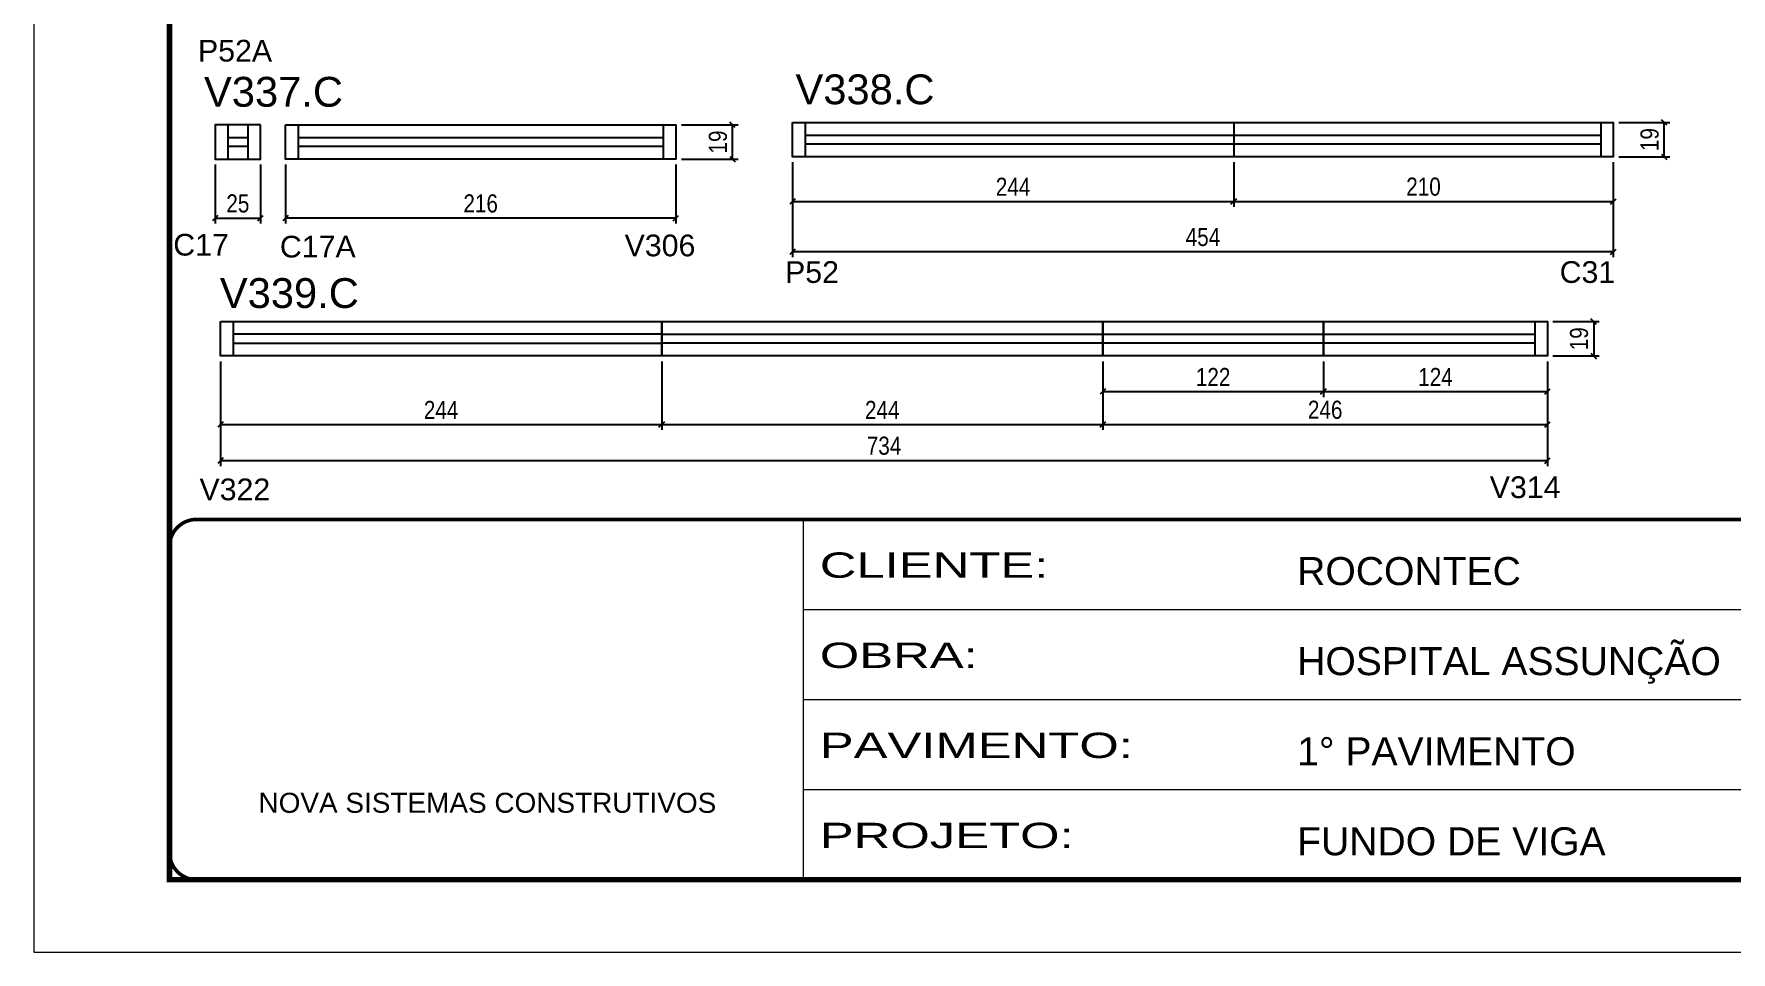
# Model space of a CAD drawing. Extents: x 3090 to 9343, y 762 to 5258.
# Drawn here: x 6273 to 7212, y 1911 to 2418 of the extents above; entities that cross this region are included whole.
import ezdxf

# ---------------------------------------------------------------- set-up
doc = ezdxf.new("R2010")
doc.units = 0
doc.linetypes.add('CONTINUO', pattern=[0])
doc.linetypes.add('DASHED', pattern=[0.75, 0.5, -0.25])
for name, color, linetype in [('5', 5, 'Continuous'), ('COTA', 241, 'Continuous'), ('NOMENCLATURA', 7, 'Continuous'), ('Painéis', 200, 'Continuous'), ('SARR_2.2x7', 40, 'Continuous')]:
    doc.layers.add(name, color=color, linetype=linetype)
for name, color, linetype, lineweight in [('Escoras', 2, 'Continuous', 25), ('Folhas', 255, 'Continuous', 9), ('Romaneio', 3, 'Continuous', 13), ('SARRAFO DE PRESSAO', 251, 'DASHED', 9)]:
    doc.layers.add(name, color=color, linetype=linetype, lineweight=lineweight)
doc.styles.add('ARIAL', font='arial.ttf')
doc.styles.add('COTA TECNICA', font='techl___.ttf', dxfattribs={"height": 10})
doc.styles.add('COTA TECNICA-50', font='techl___.ttf', dxfattribs={"height": 10})
doc.styles.get("Standard").update_dxf_attribs({"font": 'arial.ttf'})
doc.styles.add('Tecnologia', font='')
doc.styles.get('Tecnologia').set_extended_font_data('Forgotten Futurist')
doc.dimstyles.new('COTA PAINEL-50', dxfattribs={"dimtxt": 10, "dimasz": 3, "dimexe": 3, "dimexo": 3, "dimgap": 3, "dimtad": 1, "dimdec": 1, "dimzin": 12, "dimdsep": 46, "dimtxsty": 'COTA TECNICA-50', "dimblk1": 'OBLIQUE', "dimblk2": 'OBLIQUE', "dimsah": 1, "dimcen": 0.9, "dimclrd": 4, "dimclre": 4, "dimclrt": 240, "dimadec": 1, "dimazin": 3, "dimtfac": 1, "dimtdec": 1, "dimtmove": 0, "dimatfit": 3, "dimfxl": 1, "dimtolj": 1, "dimtzin": 12, "dimarcsym": 0})
doc.dimstyles.new('PAINEL', dxfattribs={"dimtxt": 10, "dimasz": 3, "dimexe": 3, "dimexo": 3, "dimgap": 3, "dimtad": 1, "dimdec": 1, "dimzin": 12, "dimdsep": 46, "dimtxsty": 'COTA TECNICA', "dimblk1": 'OBLIQUE', "dimblk2": 'OBLIQUE', "dimsah": 1, "dimcen": 0.9, "dimclrd": 4, "dimclre": 4, "dimclrt": 240, "dimadec": 1, "dimazin": 3, "dimtfac": 1, "dimtdec": 1, "dimtmove": 0, "dimatfit": 3, "dimfxl": 1, "dimtolj": 1, "dimtzin": 12, "dimarcsym": 0})

# ---------------------------------------------------------------- blocks, each defined once
blk = doc.blocks.new('9999999999')
at = {"color": 30, "linetype": 'CONTINUO'}
for p, q in [((98564.56, 34230.21), (98564.56, 34429.45)), ((98564.56, 34379.64), (99583.98, 34379.64)), ((98564.56, 34329.83), (99487.98, 34329.83)), ((98564.56, 34280.02), (99487.98, 34280.02))]:
    blk.add_line(p, q, dxfattribs=at)
at = {"color": 30, "linetype": 'CONTINUO', "const_width": 2}
blk.add_lwpolyline([(99583.98, 34230.21), (99583.98, 34414.45, 0.414214), (99568.98, 34429.45), (98228.98, 34429.45, 0.414214), (98213.98, 34414.45), (98213.98, 34245.21, 0.414214), (98228.98, 34230.21), (99583.98, 34230.21)], format="xyb", dxfattribs=at)
at = {"layer": 'Folhas'}
blk.add_lwpolyline([(98138.98, 34190.21), (99623.98, 34190.21), (99623.98, 35240.21), (98138.98, 35240.21)], close=True, dxfattribs=at)
at = {"layer": 'Folhas', "color": 30, "const_width": 3}
blk.add_lwpolyline([(98213.98, 34230.21), (99583.98, 34230.21), (99583.98, 35200.21), (98213.98, 35200.21)], close=True, dxfattribs=at)
at = {"color": 7, "linetype": 'Continuous', "ltscale": 5, "style": 'ARIAL'}
for s, height, p in [('ROCONTEC', 15.483, (98837.68, 34393.13)), ('HOSPITAL ASSUNÇÃO', 15.4829, (98837.68, 34343.32)), ('1° PAVIMENTO', 15.4829, (98837.68, 34293.51)), ('NOVA SISTEMAS CONSTRUTIVOS', 11.0592, (98263.19, 34267.21)), ('FUNDO DE VIGA', 15.4829, (98837.68, 34243.7))]:
    blk.add_text(s, height=height, dxfattribs=at).set_placement(p)
at = {"layer": 'Folhas', "color": 7, "style": 'Tecnologia', "width": 1.5}
for s, p in [('CLIENTE:', (98573.65, 34397.17)), ('OBRA:', (98573.65, 34347.31)), ('PAVIMENTO:', (98573.65, 34297.5)), ('PROJETO:', (98573.65, 34247.69))]:
    blk.add_text(s, height=14, dxfattribs=at).set_placement(p)
blk = doc.blocks.new('_Oblique')
at = {"color": 0, "linetype": 'ByBlock', "lineweight": -2}
blk.add_line((-0.5, -0.5), (0.5, 0.5), dxfattribs=at)
blk = doc.blocks.new('*D327')
at = {"layer": 'COTA', "color": 4, "linetype": 'ByBlock', "lineweight": -2, "transparency": 16777216}
for p, q in [((6412.52, 2345.93), (6412.52, 2313.31)), ((6628.52, 2345.93), (6628.52, 2313.31)), ((6628.52, 2316.31), (6412.52, 2316.31))]:
    blk.add_line(p, q, dxfattribs=at)
at = {"layer": 'Defpoints', "color": 0, "linetype": 'ByBlock', "transparency": 16777216}
for p in [(6412.52, 2348.93), (6628.52, 2348.93), (6412.52, 2316.31)]:
    blk.add_point(p, dxfattribs=at)
at = {"layer": 'COTA', "color": 4, "linetype": 'ByBlock', "lineweight": -2, "transparency": 16777216, "xscale": 3, "yscale": 3, "zscale": 3, "rotation": 180}
blk.add_blockref('_Oblique', (6412.52, 2316.31), dxfattribs=at)
at = {"layer": 'COTA', "color": 4, "linetype": 'ByBlock', "lineweight": -2, "transparency": 16777216, "xscale": 3, "yscale": 3, "zscale": 3}
blk.add_blockref('_Oblique', (6628.52, 2316.31), dxfattribs=at)
at = {"layer": 'COTA', "color": 240, "linetype": 'ByBlock', "transparency": 16777216, "insert": (6520.52, 2324.42), "char_height": 10, "attachment_point": 5, "style": 'COTA TECNICA-50'}
blk.add_mtext('\\A1;216', dxfattribs=at)
blk = doc.blocks.new('*D328')
at = {"layer": 'Defpoints', "color": 0, "linetype": 'ByBlock', "transparency": 16777216}
for p in [(6628.52, 2367.93), (6659.86, 2367.93), (6628.52, 2348.93)]:
    blk.add_point(p, dxfattribs=at)
at = {"layer": 'Romaneio', "color": 4, "linetype": 'ByBlock', "lineweight": -2, "transparency": 16777216}
for p, q in [((6631.52, 2367.93), (6662.86, 2367.93)), ((6659.86, 2348.93), (6659.86, 2367.93)), ((6631.52, 2348.93), (6662.86, 2348.93))]:
    blk.add_line(p, q, dxfattribs=at)
at = {"layer": 'Romaneio', "color": 4, "linetype": 'ByBlock', "lineweight": -2, "transparency": 16777216, "xscale": 3, "yscale": 3, "zscale": 3}
for p, rotation in [((6659.86, 2367.93), 90), ((6659.86, 2348.93), 270)]:
    blk.add_blockref('_Oblique', p, dxfattribs=dict(at, rotation=rotation))
at = {"layer": 'Romaneio', "color": 240, "linetype": 'ByBlock', "transparency": 16777216, "insert": (6651.77, 2358.43), "char_height": 10, "attachment_point": 5, "rotation": 90, "style": 'COTA TECNICA-50'}
blk.add_mtext('\\A1;19', dxfattribs=at)
blk = doc.blocks.new('*D329')
at = {"layer": 'COTA', "color": 4, "linetype": 'ByBlock', "lineweight": -2, "transparency": 16777216}
for p, q in [((6373.71, 2345.93), (6373.71, 2313.31)), ((6398.71, 2345.93), (6398.71, 2313.31)), ((6373.71, 2316.31), (6398.71, 2316.31))]:
    blk.add_line(p, q, dxfattribs=at)
at = {"layer": 'Defpoints', "color": 0, "linetype": 'ByBlock', "transparency": 16777216}
for p in [(6373.71, 2348.93), (6398.71, 2348.93), (6398.71, 2316.31)]:
    blk.add_point(p, dxfattribs=at)
at = {"layer": 'COTA', "color": 4, "linetype": 'ByBlock', "lineweight": -2, "transparency": 16777216, "xscale": 3, "yscale": 3, "zscale": 3, "rotation": 180}
blk.add_blockref('_Oblique', (6373.71, 2316.31), dxfattribs=at)
at = {"layer": 'COTA', "color": 4, "linetype": 'ByBlock', "lineweight": -2, "transparency": 16777216, "xscale": 3, "yscale": 3, "zscale": 3}
blk.add_blockref('_Oblique', (6398.71, 2316.31), dxfattribs=at)
at = {"layer": 'COTA', "color": 240, "linetype": 'ByBlock', "transparency": 16777216, "insert": (6386.21, 2324.42), "char_height": 10, "attachment_point": 5, "style": 'COTA TECNICA-50'}
blk.add_mtext('\\A1;25', dxfattribs=at)
blk = doc.blocks.new('*D330')
at = {"layer": 'COTA', "color": 4, "linetype": 'ByBlock', "lineweight": -2, "transparency": 16777216}
for p, q in [((6693.02, 2347.28), (6693.02, 2294.76)), ((7147.02, 2347.28), (7147.02, 2294.76)), ((7147.02, 2297.76), (6693.02, 2297.76))]:
    blk.add_line(p, q, dxfattribs=at)
at = {"layer": 'Defpoints', "color": 0, "linetype": 'ByBlock', "transparency": 16777216}
for p in [(6693.02, 2350.28), (7147.02, 2350.28), (6693.02, 2297.76)]:
    blk.add_point(p, dxfattribs=at)
at = {"layer": 'COTA', "color": 4, "linetype": 'ByBlock', "lineweight": -2, "transparency": 16777216, "xscale": 3, "yscale": 3, "zscale": 3, "rotation": 180}
blk.add_blockref('_Oblique', (6693.02, 2297.76), dxfattribs=at)
at = {"layer": 'COTA', "color": 4, "linetype": 'ByBlock', "lineweight": -2, "transparency": 16777216, "xscale": 3, "yscale": 3, "zscale": 3}
blk.add_blockref('_Oblique', (7147.02, 2297.76), dxfattribs=at)
at = {"layer": 'COTA', "color": 240, "linetype": 'ByBlock', "transparency": 16777216, "insert": (6920.02, 2305.87), "char_height": 10, "attachment_point": 5, "style": 'COTA TECNICA-50'}
blk.add_mtext('\\A1;454', dxfattribs=at)
blk = doc.blocks.new('*D331')
at = {"layer": 'Defpoints', "color": 0, "linetype": 'ByBlock', "transparency": 16777216}
for p in [(7147.02, 2369.28), (7175.19, 2369.28), (7147.02, 2350.28)]:
    blk.add_point(p, dxfattribs=at)
at = {"layer": 'Romaneio', "color": 4, "linetype": 'ByBlock', "lineweight": -2, "transparency": 16777216}
for p, q in [((7150.02, 2369.28), (7178.19, 2369.28)), ((7175.19, 2350.28), (7175.19, 2369.28)), ((7150.02, 2350.28), (7178.19, 2350.28))]:
    blk.add_line(p, q, dxfattribs=at)
at = {"layer": 'Romaneio', "color": 4, "linetype": 'ByBlock', "lineweight": -2, "transparency": 16777216, "xscale": 3, "yscale": 3, "zscale": 3}
for p, rotation in [((7175.19, 2369.28), 90), ((7175.19, 2350.28), 270)]:
    blk.add_blockref('_Oblique', p, dxfattribs=dict(at, rotation=rotation))
at = {"layer": 'Romaneio', "color": 240, "linetype": 'ByBlock', "transparency": 16777216, "insert": (7167.1, 2359.78), "char_height": 10, "attachment_point": 5, "rotation": 90, "style": 'COTA TECNICA-50'}
blk.add_mtext('\\A1;19', dxfattribs=at)
blk = doc.blocks.new('*D293')
at = {"color": 4, "lineweight": -2, "transparency": 16777216}
for p, q in [((6693.02, 2347.28), (6693.02, 2322.6)), ((6937.02, 2347.28), (6937.02, 2322.6)), ((6693.02, 2325.6), (6937.02, 2325.6))]:
    blk.add_line(p, q, dxfattribs=at)
at = {"layer": 'Defpoints', "color": 0, "transparency": 16777216}
for p in [(6693.02, 2350.28), (6937.02, 2350.28), (6937.02, 2325.6)]:
    blk.add_point(p, dxfattribs=at)
at = {"color": 4, "lineweight": -2, "transparency": 16777216, "xscale": 3, "yscale": 3, "zscale": 3, "rotation": 180}
blk.add_blockref('_Oblique', (6693.02, 2325.6), dxfattribs=at)
at = {"color": 4, "lineweight": -2, "transparency": 16777216, "xscale": 3, "yscale": 3, "zscale": 3}
blk.add_blockref('_Oblique', (6937.02, 2325.6), dxfattribs=at)
at = {"color": 240, "transparency": 16777216, "insert": (6815.02, 2333.68), "char_height": 10, "attachment_point": 5, "style": 'COTA TECNICA'}
blk.add_mtext('\\A1;244', dxfattribs=at)
blk = doc.blocks.new('*D294')
at = {"color": 4, "lineweight": -2, "transparency": 16777216}
for p, q in [((6937.02, 2347.28), (6937.02, 2322.6)), ((7147.02, 2347.28), (7147.02, 2322.6)), ((6937.02, 2325.6), (7147.02, 2325.6))]:
    blk.add_line(p, q, dxfattribs=at)
at = {"layer": 'Defpoints', "color": 0, "transparency": 16777216}
for p in [(6937.02, 2350.28), (7147.02, 2350.28), (7147.02, 2325.6)]:
    blk.add_point(p, dxfattribs=at)
at = {"color": 4, "lineweight": -2, "transparency": 16777216, "xscale": 3, "yscale": 3, "zscale": 3, "rotation": 180}
blk.add_blockref('_Oblique', (6937.02, 2325.6), dxfattribs=at)
at = {"color": 4, "lineweight": -2, "transparency": 16777216, "xscale": 3, "yscale": 3, "zscale": 3}
blk.add_blockref('_Oblique', (7147.02, 2325.6), dxfattribs=at)
at = {"color": 240, "transparency": 16777216, "insert": (7042.02, 2333.71), "char_height": 10, "attachment_point": 5, "style": 'COTA TECNICA'}
blk.add_mtext('\\A1;210', dxfattribs=at)
blk = doc.blocks.new('*D55')
at = {"layer": 'Defpoints', "color": 0, "linetype": 'ByBlock', "transparency": 16777216}
for p in [(6376.64, 2240.12), (7110.64, 2240.12), (7110.64, 2182.24)]:
    blk.add_point(p, dxfattribs=at)
at = {"layer": 'Romaneio', "color": 4, "linetype": 'ByBlock', "lineweight": -2, "transparency": 16777216}
for p, q in [((6376.64, 2237.12), (6376.64, 2179.24)), ((7110.64, 2237.12), (7110.64, 2179.24)), ((6376.64, 2182.24), (7110.64, 2182.24))]:
    blk.add_line(p, q, dxfattribs=at)
at = {"layer": 'Romaneio', "color": 4, "linetype": 'ByBlock', "lineweight": -2, "transparency": 16777216, "xscale": 3, "yscale": 3, "zscale": 3, "rotation": 180}
blk.add_blockref('_Oblique', (6376.64, 2182.24), dxfattribs=at)
at = {"layer": 'Romaneio', "color": 4, "linetype": 'ByBlock', "lineweight": -2, "transparency": 16777216, "xscale": 3, "yscale": 3, "zscale": 3}
blk.add_blockref('_Oblique', (7110.64, 2182.24), dxfattribs=at)
at = {"layer": 'Romaneio', "color": 240, "linetype": 'ByBlock', "transparency": 16777216, "insert": (6743.64, 2190.45), "char_height": 10, "attachment_point": 5, "style": 'COTA TECNICA-50'}
blk.add_mtext('\\A1;734', dxfattribs=at)
blk = doc.blocks.new('*D295')
at = {"layer": 'Defpoints', "color": 0, "linetype": 'ByBlock', "transparency": 16777216}
for p in [(6376.64, 2240.12), (6620.64, 2240.12), (6620.64, 2202.22)]:
    blk.add_point(p, dxfattribs=at)
at = {"layer": 'Romaneio', "color": 4, "linetype": 'ByBlock', "lineweight": -2, "transparency": 16777216}
for p, q in [((6376.64, 2237.12), (6376.64, 2199.22)), ((6620.64, 2237.12), (6620.64, 2199.22)), ((6376.64, 2202.22), (6620.64, 2202.22))]:
    blk.add_line(p, q, dxfattribs=at)
at = {"layer": 'Romaneio', "color": 4, "linetype": 'ByBlock', "lineweight": -2, "transparency": 16777216, "xscale": 3, "yscale": 3, "zscale": 3, "rotation": 180}
blk.add_blockref('_Oblique', (6376.64, 2202.22), dxfattribs=at)
at = {"layer": 'Romaneio', "color": 4, "linetype": 'ByBlock', "lineweight": -2, "transparency": 16777216, "xscale": 3, "yscale": 3, "zscale": 3}
blk.add_blockref('_Oblique', (6620.64, 2202.22), dxfattribs=at)
at = {"layer": 'Romaneio', "color": 240, "linetype": 'ByBlock', "transparency": 16777216, "insert": (6498.64, 2210.29), "char_height": 10, "attachment_point": 5, "style": 'COTA TECNICA-50'}
blk.add_mtext('\\A1;244', dxfattribs=at)
blk = doc.blocks.new('*D296')
at = {"layer": 'Defpoints', "color": 0, "linetype": 'ByBlock', "transparency": 16777216}
for p in [(6620.64, 2240.12), (6864.64, 2240.12), (6864.64, 2202.22)]:
    blk.add_point(p, dxfattribs=at)
at = {"layer": 'Romaneio', "color": 4, "linetype": 'ByBlock', "lineweight": -2, "transparency": 16777216}
for p, q in [((6620.64, 2237.12), (6620.64, 2199.22)), ((6864.64, 2237.12), (6864.64, 2199.22)), ((6620.64, 2202.22), (6864.64, 2202.22))]:
    blk.add_line(p, q, dxfattribs=at)
at = {"layer": 'Romaneio', "color": 4, "linetype": 'ByBlock', "lineweight": -2, "transparency": 16777216, "xscale": 3, "yscale": 3, "zscale": 3, "rotation": 180}
blk.add_blockref('_Oblique', (6620.64, 2202.22), dxfattribs=at)
at = {"layer": 'Romaneio', "color": 4, "linetype": 'ByBlock', "lineweight": -2, "transparency": 16777216, "xscale": 3, "yscale": 3, "zscale": 3}
blk.add_blockref('_Oblique', (6864.64, 2202.22), dxfattribs=at)
at = {"layer": 'Romaneio', "color": 240, "linetype": 'ByBlock', "transparency": 16777216, "insert": (6742.64, 2210.29), "char_height": 10, "attachment_point": 5, "style": 'COTA TECNICA-50'}
blk.add_mtext('\\A1;244', dxfattribs=at)
blk = doc.blocks.new('*D297')
at = {"layer": 'Defpoints', "color": 0, "linetype": 'ByBlock', "transparency": 16777216}
for p in [(6986.64, 2240.12), (7110.64, 2240.12), (7110.64, 2220.44)]:
    blk.add_point(p, dxfattribs=at)
at = {"layer": 'Romaneio', "color": 4, "linetype": 'ByBlock', "lineweight": -2, "transparency": 16777216}
for p, q in [((6986.64, 2237.12), (6986.64, 2217.44)), ((7110.64, 2237.12), (7110.64, 2217.44)), ((6986.64, 2220.44), (7110.64, 2220.44))]:
    blk.add_line(p, q, dxfattribs=at)
at = {"layer": 'Romaneio', "color": 4, "linetype": 'ByBlock', "lineweight": -2, "transparency": 16777216, "xscale": 3, "yscale": 3, "zscale": 3, "rotation": 180}
blk.add_blockref('_Oblique', (6986.64, 2220.44), dxfattribs=at)
at = {"layer": 'Romaneio', "color": 4, "linetype": 'ByBlock', "lineweight": -2, "transparency": 16777216, "xscale": 3, "yscale": 3, "zscale": 3}
blk.add_blockref('_Oblique', (7110.64, 2220.44), dxfattribs=at)
at = {"layer": 'Romaneio', "color": 240, "linetype": 'ByBlock', "transparency": 16777216, "insert": (7048.64, 2228.51), "char_height": 10, "attachment_point": 5, "style": 'COTA TECNICA-50'}
blk.add_mtext('\\A1;124', dxfattribs=at)
blk = doc.blocks.new('*D56')
at = {"layer": 'Defpoints', "color": 0, "linetype": 'ByBlock', "transparency": 16777216}
for p in [(7110.64, 2259.12), (7110.64, 2240.12), (7136.16, 2240.12)]:
    blk.add_point(p, dxfattribs=at)
at = {"layer": 'Romaneio', "color": 4, "linetype": 'ByBlock', "lineweight": -2, "transparency": 16777216}
for p, q in [((7113.64, 2259.12), (7139.16, 2259.12)), ((7136.16, 2259.12), (7136.16, 2240.12)), ((7113.64, 2240.12), (7139.16, 2240.12))]:
    blk.add_line(p, q, dxfattribs=at)
at = {"layer": 'Romaneio', "color": 4, "linetype": 'ByBlock', "lineweight": -2, "transparency": 16777216, "xscale": 3, "yscale": 3, "zscale": 3}
for p, rotation in [((7136.16, 2259.12), 90), ((7136.16, 2240.12), 270)]:
    blk.add_blockref('_Oblique', p, dxfattribs=dict(at, rotation=rotation))
at = {"layer": 'Romaneio', "color": 240, "linetype": 'ByBlock', "transparency": 16777216, "insert": (7128.07, 2249.62), "char_height": 10, "attachment_point": 5, "rotation": 90, "style": 'COTA TECNICA-50'}
blk.add_mtext('\\A1;19', dxfattribs=at)
blk = doc.blocks.new('*D298')
at = {"layer": 'Defpoints', "color": 0, "linetype": 'ByBlock', "transparency": 16777216}
for p in [(6864.64, 2240.12), (6986.64, 2240.12), (6986.64, 2220.44)]:
    blk.add_point(p, dxfattribs=at)
at = {"layer": 'Escoras', "color": 4, "linetype": 'ByBlock', "lineweight": -2, "transparency": 16777216}
for p, q in [((6864.64, 2237.12), (6864.64, 2217.44)), ((6986.64, 2237.12), (6986.64, 2217.44)), ((6864.64, 2220.44), (6986.64, 2220.44))]:
    blk.add_line(p, q, dxfattribs=at)
at = {"layer": 'Escoras', "color": 4, "linetype": 'ByBlock', "lineweight": -2, "transparency": 16777216, "xscale": 3, "yscale": 3, "zscale": 3, "rotation": 180}
blk.add_blockref('_Oblique', (6864.64, 2220.44), dxfattribs=at)
at = {"layer": 'Escoras', "color": 4, "linetype": 'ByBlock', "lineweight": -2, "transparency": 16777216, "xscale": 3, "yscale": 3, "zscale": 3}
blk.add_blockref('_Oblique', (6986.64, 2220.44), dxfattribs=at)
at = {"layer": 'Escoras', "color": 240, "linetype": 'ByBlock', "transparency": 16777216, "insert": (6925.64, 2228.5), "char_height": 10, "attachment_point": 5, "style": 'COTA TECNICA-50'}
blk.add_mtext('\\A1;122', dxfattribs=at)
blk = doc.blocks.new('*D299')
at = {"layer": 'Defpoints', "color": 0, "linetype": 'ByBlock', "transparency": 16777216}
for p in [(6864.64, 2240.12), (7110.64, 2240.12), (7110.64, 2202.22)]:
    blk.add_point(p, dxfattribs=at)
at = {"layer": 'Escoras', "color": 4, "linetype": 'ByBlock', "lineweight": -2, "transparency": 16777216}
for p, q in [((6864.64, 2237.12), (6864.64, 2199.22)), ((7110.64, 2237.12), (7110.64, 2199.22)), ((6864.64, 2202.22), (7110.64, 2202.22))]:
    blk.add_line(p, q, dxfattribs=at)
at = {"layer": 'Escoras', "color": 4, "linetype": 'ByBlock', "lineweight": -2, "transparency": 16777216, "xscale": 3, "yscale": 3, "zscale": 3, "rotation": 180}
blk.add_blockref('_Oblique', (6864.64, 2202.22), dxfattribs=at)
at = {"layer": 'Escoras', "color": 4, "linetype": 'ByBlock', "lineweight": -2, "transparency": 16777216, "xscale": 3, "yscale": 3, "zscale": 3}
blk.add_blockref('_Oblique', (7110.64, 2202.22), dxfattribs=at)
at = {"layer": 'Escoras', "color": 240, "linetype": 'ByBlock', "transparency": 16777216, "insert": (6987.64, 2210.32), "char_height": 10, "attachment_point": 5, "style": 'COTA TECNICA-50'}
blk.add_mtext('\\A1;246', dxfattribs=at)

msp = doc.modelspace()

# ---------------------------------------------------------------- linework, layer by layer
at = {"layer": 'Painéis', "linetype": 'Continuous'}
msp.add_line((6937.02, 2369.28), (6937.02, 2350.28), dxfattribs=at)
for points in [[(6398.71, 2367.93), (6373.71, 2367.93), (6373.71, 2348.93), (6398.71, 2348.93)], [(6412.52, 2367.93), (6628.52, 2367.93), (6628.52, 2348.93), (6412.52, 2348.93)], [(6693.02, 2369.28), (7147.02, 2369.28), (7147.02, 2350.28), (6693.02, 2350.28)], [(6376.64, 2259.12), (6620.64, 2259.12), (6620.64, 2240.12), (6376.64, 2240.12)], [(6620.64, 2259.12), (6864.64, 2259.12), (6864.64, 2240.12), (6620.64, 2240.12)], [(6864.64, 2259.12), (6986.64, 2259.12), (6986.64, 2240.12), (6864.64, 2240.12)], [(6986.64, 2259.12), (7110.64, 2259.12), (7110.64, 2240.12), (6986.64, 2240.12)]]:
    msp.add_lwpolyline(points, close=True, dxfattribs=at)
at = {"layer": 'SARR_2.2x7', "linetype": 'Continuous'}
for p, q in [((6380.71, 2367.93), (6380.71, 2348.93)), ((6391.71, 2367.93), (6391.71, 2348.93)), ((6419.52, 2367.93), (6419.52, 2348.93)), ((6621.52, 2367.93), (6621.52, 2348.93)), ((6700.02, 2369.28), (6700.02, 2350.28)), ((7140.02, 2369.28), (7140.02, 2350.28)), ((6380.71, 2360.93), (6391.71, 2360.93)), ((6419.52, 2360.93), (6621.52, 2360.93)), ((6700.02, 2362.28), (6937.02, 2362.28)), ((6937.02, 2357.28), (6700.02, 2357.28)), ((6937.02, 2362.28), (7140.02, 2362.28)), ((7140.02, 2357.28), (6937.02, 2357.28)), ((6391.71, 2355.93), (6380.71, 2355.93)), ((6621.52, 2355.93), (6419.52, 2355.93)), ((6383.64, 2259.12), (6383.64, 2240.12)), ((7103.64, 2259.12), (7103.64, 2240.12)), ((6620.64, 2252.12), (6383.64, 2252.12)), ((6383.64, 2247.12), (6620.64, 2247.12)), ((6620.64, 2252.12), (6864.64, 2252.12)), ((6864.64, 2247.12), (6620.64, 2247.12)), ((6864.64, 2252.12), (7103.64, 2252.12)), ((7103.64, 2247.12), (6864.64, 2247.12))]:
    msp.add_line(p, q, dxfattribs=at)

# ---------------------------------------------------------------- block references
at = {"layer": 'SARRAFO DE PRESSAO', "color": 6, "linetype": 'ByBlock'}
msp.add_blockref('9999999999', (-91865.55, -32279.68), dxfattribs=at)

# ---------------------------------------------------------------- texts
at = {"layer": '5', "linetype": 'Continuous'}
for s, p in [('P52A', (6364.16, 2402.93)), ('C17', (6350.5, 2295.64)), ('C17A', (6409.47, 2294.58)), ('V306', (6600.14, 2295.24)), ('P52', (6688.88, 2280.53)), ('C31', (7117.33, 2280.53)), ('V322', (6365, 2160.36)), ('V314', (7078.66, 2161.55))]:
    msp.add_text(s, height=12, rotation=359.99996, dxfattribs=at).set_placement(p)
at = {"layer": 'NOMENCLATURA', "linetype": 'Continuous'}
for s, p in [('V337.C', (6367.5, 2377.95)), ('V338.C', (6694.65, 2379.31)), ('V339.C', (6376.26, 2266.66))]:
    msp.add_text(s, height=16.5, dxfattribs=at).set_placement(p)

# ---------------------------------------------------------------- dimensions: what is measured, and where the dimension line sits
for base, p1, p2, picture, middle in [((6937.02, 2325.6), (6693.02, 2350.28), (6937.02, 2350.28), '*D293', (6815.02, 2333.68)), ((7147.02, 2325.6), (6937.02, 2350.28), (7147.02, 2350.28), '*D294', (7042.02, 2333.71))]:
    dim = msp.add_linear_dim(base=base, p1=p1, p2=p2, dimstyle='PAINEL')
    dim.commit()
    dim.dimension.update_dxf_attribs({"geometry": picture, "text_midpoint": middle})
at = {"layer": 'COTA', "linetype": 'ByBlock'}
for base, p1, p2, picture, middle in [((6398.71, 2316.31), (6373.71, 2348.93), (6398.71, 2348.93), '*D329', (6386.21, 2324.42)), ((6412.52, 2316.31), (6628.52, 2348.93), (6412.52, 2348.93), '*D327', (6520.52, 2324.42)), ((6693.02, 2297.76), (7147.02, 2350.28), (6693.02, 2350.28), '*D330', (6920.02, 2305.87))]:
    dim = msp.add_linear_dim(base=base, p1=p1, p2=p2, dimstyle='COTA PAINEL-50', override={"dimarcsym": 1}, dxfattribs=at)
    dim.commit()
    dim.dimension.update_dxf_attribs({"geometry": picture, "text_midpoint": middle})
at = {"layer": 'Escoras', "linetype": 'ByBlock'}
for base, p2, picture, middle in [((6986.64, 2220.44), (6986.64, 2240.12), '*D298', (6925.64, 2228.5)), ((7110.64, 2202.22), (7110.64, 2240.12), '*D299', (6987.64, 2210.32))]:
    dim = msp.add_linear_dim(base=base, p1=(6864.64, 2240.12), p2=p2, dimstyle='COTA PAINEL-50', override={"dimarcsym": 1}, dxfattribs=at)
    dim.commit()
    dim.dimension.update_dxf_attribs({"geometry": picture, "text_midpoint": middle})
at = {"layer": 'Romaneio', "linetype": 'ByBlock'}
for base, p1, p2, picture, middle in [((6659.86, 2367.93), (6628.52, 2348.93), (6628.52, 2367.93), '*D328', (6651.77, 2358.43)), ((7175.19, 2369.28), (7147.02, 2350.28), (7147.02, 2369.28), '*D331', (7167.1, 2359.78))]:
    dim = msp.add_linear_dim(base=base, p1=p1, p2=p2, angle=90, dimstyle='COTA PAINEL-50', override={"dimarcsym": 1}, dxfattribs=at)
    dim.commit()
    dim.dimension.update_dxf_attribs({"geometry": picture, "text_midpoint": middle})
for p1, p2, distance, picture, middle in [((7110.64, 2259.12), (7110.64, 2240.12), 25.52, '*D56', (7128.07, 2249.62)), ((6376.64, 2240.12), (7110.64, 2240.12), -57.89, '*D55', (6743.64, 2190.45)), ((6376.64, 2240.12), (6620.64, 2240.12), -37.9, '*D295', (6498.64, 2210.29)), ((6620.64, 2240.12), (6864.64, 2240.12), -37.9, '*D296', (6742.64, 2210.29)), ((6986.64, 2240.12), (7110.64, 2240.12), -19.68, '*D297', (7048.64, 2228.51))]:
    dim = msp.add_aligned_dim(p1=p1, p2=p2, distance=distance, dimstyle='COTA PAINEL-50', override={"dimarcsym": 1}, dxfattribs=at)
    dim.commit()
    dim.dimension.update_dxf_attribs({"geometry": picture, "text_midpoint": middle})

doc.saveas('drawing.dxf')
